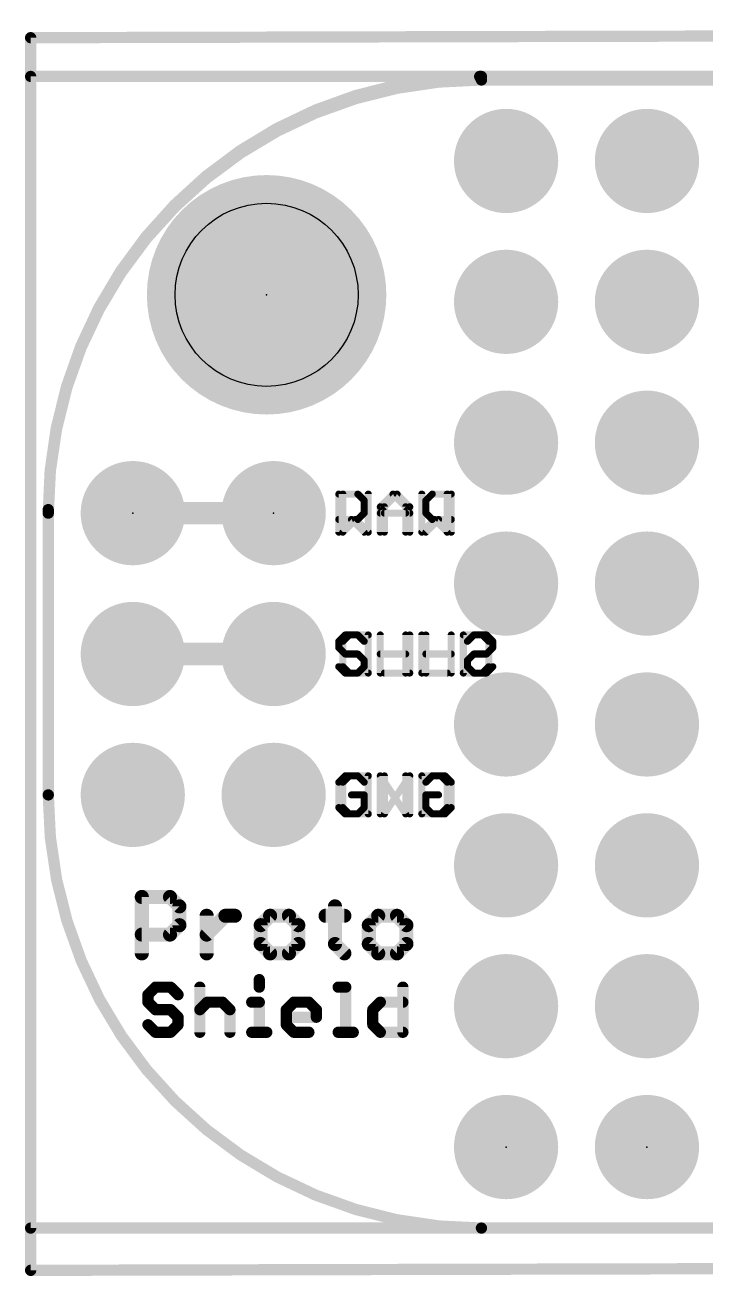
# Model space of a CAD drawing. Extents: x -53 to 60, y -23 to 11.
# Drawn here: x -26.45 to -14.18, y -11.21 to 11.34 of the extents above; entities that cross this region are included whole.
import ezdxf

# ---------------------------------------------------------------- set-up
doc = ezdxf.new("R2010")
doc.units = 0
for name, color, linetype in [('1', 12, 'CONTINUOUS'), ('16', 132, 'CONTINUOUS'), ('17', 110, 'CONTINUOUS'), ('18', 110, 'CONTINUOUS'), ('20', 53, 'CONTINUOUS'), ('21', 53, 'CONTINUOUS'), ('22', 53, 'CONTINUOUS'), ('23', 53, 'CONTINUOUS'), ('51', 253, 'CONTINUOUS')]:
    doc.layers.add(name, color=color, linetype=linetype)

# ---------------------------------------------------------------- blocks, each defined once
blk = doc.blocks.new('RECT')
blk.add_solid([(-0.5, -0.5), (0.5, -0.5), (-0.5, 0.5), (0.5, 0.5)])
blk = doc.blocks.new('ROUNDP')
at = {"const_width": 0.5}
blk.add_lwpolyline([(0, -0.25, 1), (0, 0.25, 1), (0, -0.25)], format="xyb", dxfattribs=at)
blk = doc.blocks.new('ROUNDV')
at = {"const_width": 0.5}
blk.add_lwpolyline([(0, -0.25, 1), (0, 0.25, 1), (0, -0.25)], format="xyb", dxfattribs=at)

msp = doc.modelspace()

# ---------------------------------------------------------------- linework, layer by layer
at = {"layer": '1'}
for points, const_width in [([(26.797, 11.2395), (-26.3525, 11.1125)], 0.2032), ([(-26.3525, 11.1125), (-26.3525, -11.1125)], 0.2032), ([(-24.511, 2.54), (-21.971, 2.54)], 0.4064), ([(-24.511, 0), (-21.971, 0)], 0.4064), ([(-26.3525, -11.1125), (26.797, -10.9855)], 0.2032)]:
    msp.add_lwpolyline(points, dxfattribs=dict(at, const_width=const_width))
for points, const_width in [([(-26.3526, 11.1633, 1), (-26.3524, 11.0617)], 0.1016), ([(-26.3017, 11.1125, 1), (-26.4033, 11.1125)], 0.1016), ([(-24.511, 2.6416, 1), (-24.511, 2.4384)], 0.2032), ([(-21.971, 2.4384, 1), (-21.971, 2.6416)], 0.2032), ([(-24.511, 0.1016, 1), (-24.511, -0.1016)], 0.2032), ([(-21.971, -0.1016, 1), (-21.971, 0.1016)], 0.2032), ([(-26.3526, -11.0617, 1), (-26.3524, -11.1633)], 0.1016), ([(-26.4033, -11.1125, 1), (-26.3017, -11.1125)], 0.1016)]:
    msp.add_lwpolyline(points, format="xyb", dxfattribs=dict(at, const_width=const_width))
at = {"layer": '16', "const_width": 0.2032}
for points in [[(26.797, 10.414), (-26.3525, 10.414)], [(-26.3525, 10.414), (-26.3525, -10.3505)], [(-26.3525, -10.3505), (26.797, -10.3505)]]:
    msp.add_lwpolyline(points, dxfattribs=at)
at = {"layer": '16', "const_width": 0.1016}
for points in [[(-26.3525, 10.4648, 1), (-26.3525, 10.3632)], [(-26.3017, 10.414, 1), (-26.4033, 10.414)], [(-26.3525, -10.2997, 1), (-26.3525, -10.4013)], [(-26.4033, -10.3505, 1), (-26.3017, -10.3505)]]:
    msp.add_lwpolyline(points, format="xyb", dxfattribs=at)
at = {"layer": '20'}
for points, const_width in [([(-18.2245, 10.414, 0.4142), (-26.035, 2.54)], 0.2032), ([(-18.2245, 10.3505, 0.4142), (-26.035, 2.54)], 0.2032), ([(-18.2563, 10.4648, 1), (-18.2563, 10.3632)], 0.1016), ([(-18.2108, 10.4367, 1), (-18.3017, 10.3913)], 0.1016), ([(-18.2245, 10.4648, 1), (-18.2245, 10.3632)], 0.1016), ([(-18.2245, 10.4013, 1), (-18.2245, 10.2997)], 0.1016), ([(-18.2699, 10.3278, 1), (-18.1791, 10.3732)], 0.1016), ([(-18.2243, 10.3632, 1), (-18.2247, 10.4648)], 0.1016), ([(-18.2245, 10.3632, 1), (-18.2245, 10.4648)], 0.1016), ([(-18.2245, 10.2997, 1), (-18.2245, 10.4013)], 0.1016), ([(-25.9842, 2.6035, 1), (-26.0858, 2.6035)], 0.1016), ([(-25.9842, 2.54, 1), (-26.0858, 2.54)], 0.1016), ([(-26.0858, 2.5398, 1), (-25.9842, 2.5402)], 0.1016), ([(-26.0858, 2.54, 1), (-25.9842, 2.54)], 0.1016), ([(-26.0858, 2.54, 1), (-25.9842, 2.54)], 0.1016), ([(-26.035, -2.54, 0.4142), (-18.2245, -10.3505)], 0.2032), ([(-25.9842, -2.54, 1), (-26.0858, -2.54)], 0.1016), ([(-26.035, -2.54, 0.4142), (-18.2245, -10.3505)], 0.2032), ([(-25.9842, -2.54, 1), (-26.0858, -2.54)], 0.1016), ([(-26.0858, -2.54, 1), (-25.9842, -2.54)], 0.1016), ([(-18.2245, -10.2997, 1), (-18.2245, -10.4013)], 0.1016), ([(-18.2245, -10.4013, 1), (-18.2245, -10.2997)], 0.1016), ([(-18.2245, -10.4013, 1), (-18.2245, -10.2997)], 0.1016)]:
    msp.add_lwpolyline(points, format="xyb", dxfattribs=dict(at, const_width=const_width))
at = {"layer": '20', "const_width": 0.2032}
for points in [[(-18.2245, 10.414), (-18.2563, 10.414)], [(-18.2245, 10.3505), (-18.2563, 10.414)], [(18.2245, 10.414), (-18.2245, 10.414)], [(-18.2245, 10.3505), (18.2245, 10.3505)], [(-26.035, 2.54), (-26.035, 2.6035)], [(-26.035, -2.54), (-26.035, 2.54)], [(-18.2245, -10.3505), (18.2245, -10.3505)]]:
    msp.add_lwpolyline(points, dxfattribs=at)
at = {"layer": '20'}
msp.add_circle((-22.098, 6.477), 1.651, dxfattribs=at)
at = {"layer": '21'}
for points, const_width in [([(-20.7963, 2.1971), (-20.7963, 2.8835)], 0.127), ([(-20.7963, 2.8835), (-20.4531, 2.8835)], 0.127), ([(-20.4531, 2.8835), (-20.3387, 2.7691)], 0.127), ([(-20.0478, 2.6547), (-19.819, 2.8835)], 0.127), ([(-19.819, 2.8835), (-19.5902, 2.6547)], 0.127), ([(-19.2994, 2.8835), (-19.2994, 2.1971)], 0.127), ([(-18.8418, 2.1971), (-18.8418, 2.8835)], 0.127), ([(-20.3387, 2.7691), (-20.3387, 2.5403)], 0.127), ([(-20.0478, 2.1971), (-20.0478, 2.6547)], 0.127), ([(-19.5902, 2.6547), (-19.5902, 2.1971)], 0.127), ([(-20.4531, 2.4259), (-20.7963, 2.4259)], 0.127), ([(-20.5675, 2.4259), (-20.3387, 2.1971)], 0.127), ([(-20.3387, 2.5403), (-20.4531, 2.4259)], 0.127), ([(-20.0478, 2.5403), (-19.5902, 2.5403)], 0.127), ([(-19.2994, 2.1971), (-19.0706, 2.4259)], 0.127), ([(-19.0706, 2.4259), (-18.8418, 2.1971)], 0.127), ([(-20.6819, 0.3435), (-20.7963, 0.2291)], 0.127), ([(-20.7963, 0.2291), (-20.7963, 0.1147)], 0.127), ([(-20.4531, 0.3435), (-20.6819, 0.3435)], 0.127), ([(-20.3387, 0.2291), (-20.4531, 0.3435)], 0.127), ([(-20.0478, -0.3429), (-20.0478, 0.3435)], 0.127), ([(-19.5902, 0.3435), (-19.5902, -0.3429)], 0.127), ([(-19.2994, 0.3435), (-19.2994, -0.3429)], 0.127), ([(-18.551, 0.3435), (-18.551, -0.3429)], 0.127), ([(-18.2078, 0.3435), (-18.551, 0.3435)], 0.127), ([(-18.0934, 0.2291), (-18.2078, 0.3435)], 0.127), ([(-18.0934, -0.2285), (-18.0934, 0.2291)], 0.127), ([(-20.7963, 0.1147), (-20.6819, 0.0003)], 0.127), ([(-20.6819, 0.0003), (-20.4531, 0.0003)], 0.127), ([(-20.4531, 0.0003), (-20.3387, -0.1141)], 0.127), ([(-20.0478, 0.0003), (-19.5902, 0.0003)], 0.127), ([(-20.6819, -0.3429), (-20.7963, -0.2285)], 0.127), ([(-20.3387, -0.2285), (-20.4531, -0.3429)], 0.127), ([(-20.3387, -0.1141), (-20.3387, -0.2285)], 0.127), ([(-18.2078, -0.3429), (-18.0934, -0.2285)], 0.127), ([(-20.4531, -0.3429), (-20.6819, -0.3429)], 0.127), ([(-19.2994, -0.3429), (-18.8418, -0.3429)], 0.127), ([(-18.551, -0.3429), (-18.2078, -0.3429)], 0.127), ([(-20.6819, -2.1965), (-20.7963, -2.3109)], 0.127), ([(-20.7963, -2.3109), (-20.7963, -2.7685)], 0.127), ([(-20.4531, -2.1965), (-20.6819, -2.1965)], 0.127), ([(-20.3387, -2.3109), (-20.4531, -2.1965)], 0.127), ([(-20.0478, -2.8829), (-20.0478, -2.1965)], 0.127), ([(-20.0478, -2.1965), (-19.5902, -2.8829)], 0.127), ([(-19.5902, -2.8829), (-19.5902, -2.1965)], 0.127), ([(-19.2994, -2.1965), (-19.2994, -2.8829)], 0.127), ([(-18.9562, -2.1965), (-19.2994, -2.1965)], 0.127), ([(-18.8418, -2.3109), (-18.9562, -2.1965)], 0.127), ([(-18.8418, -2.7685), (-18.8418, -2.3109)], 0.127), ([(-20.3387, -2.5397), (-20.5675, -2.5397)], 0.127), ([(-20.3387, -2.7685), (-20.3387, -2.5397)], 0.127), ([(-20.7963, -2.7685), (-20.6819, -2.8829)], 0.127), ([(-20.4531, -2.8829), (-20.3387, -2.7685)], 0.127), ([(-18.9562, -2.8829), (-18.8418, -2.7685)], 0.127), ([(-20.6819, -2.8829), (-20.4531, -2.8829)], 0.127), ([(-19.2994, -2.8829), (-18.9562, -2.8829)], 0.127), ([(-24.3481, -5.3975), (-24.3481, -4.3806)], 0.254), ([(-24.3481, -4.3806), (-23.8397, -4.3806)], 0.254), ([(-23.8397, -4.3806), (-23.6702, -4.5501)], 0.254), ([(-23.6702, -4.5501), (-23.6702, -4.8891)], 0.254), ([(-20.8654, -4.5501), (-20.8654, -5.228)], 0.254), ([(-23.1788, -5.3975), (-23.1788, -4.7196)], 0.254), ([(-23.1788, -5.0585), (-22.8398, -4.7196)], 0.254), ([(-22.8398, -4.7196), (-22.6703, -4.7196)], 0.254), ([(-22.0348, -4.7196), (-22.2043, -4.8891)], 0.254), ([(-21.6958, -4.7196), (-22.0348, -4.7196)], 0.254), ([(-21.5263, -4.8891), (-21.6958, -4.7196)], 0.254), ([(-21.0349, -4.7196), (-20.6959, -4.7196)], 0.254), ([(-20.0858, -4.7196), (-20.2553, -4.8891)], 0.254), ([(-19.7468, -4.7196), (-20.0858, -4.7196)], 0.254), ([(-19.5773, -4.8891), (-19.7468, -4.7196)], 0.254), ([(-23.8397, -5.0585), (-24.3481, -5.0585)], 0.254), ([(-23.6702, -4.8891), (-23.8397, -5.0585)], 0.254), ([(-22.2043, -4.8891), (-22.2043, -5.228)], 0.254), ([(-21.5263, -5.228), (-21.5263, -4.8891)], 0.254), ([(-20.2553, -4.8891), (-20.2553, -5.228)], 0.254), ([(-19.5773, -5.228), (-19.5773, -4.8891)], 0.254), ([(-22.2043, -5.228), (-22.0348, -5.3975)], 0.254), ([(-21.6958, -5.3975), (-21.5263, -5.228)], 0.254), ([(-20.8654, -5.228), (-20.6959, -5.3975)], 0.254), ([(-20.2553, -5.228), (-20.0858, -5.3975)], 0.254), ([(-19.7468, -5.3975), (-19.5773, -5.228)], 0.254), ([(-22.0348, -5.3975), (-21.6958, -5.3975)], 0.254), ([(-20.0858, -5.3975), (-19.7468, -5.3975)], 0.254), ([(-22.2305, -5.8708), (-22.2305, -6.0064)], 0.2032), ([(-24.1015, -6.0064), (-24.2371, -6.142)], 0.2032), ([(-24.2371, -6.142), (-24.2371, -6.2776)], 0.2032), ([(-23.8304, -6.0064), (-24.1015, -6.0064)], 0.2032), ([(-23.6948, -6.142), (-23.8304, -6.0064)], 0.2032), ([(-23.3016, -6.0064), (-23.3016, -6.8199)], 0.2032), ([(-20.8069, -6.0064), (-20.6713, -6.0064)], 0.2032), ([(-20.6713, -6.0064), (-20.6713, -6.8199)], 0.2032), ([(-19.6409, -6.0064), (-19.6409, -6.8199)], 0.2032), ([(-24.2371, -6.2776), (-24.1015, -6.4132)], 0.2032), ([(-24.1015, -6.4132), (-23.8304, -6.4132)], 0.2032), ([(-23.8304, -6.4132), (-23.6948, -6.5487)], 0.2032), ([(-23.3016, -6.4132), (-23.166, -6.2776)], 0.2032), ([(-23.166, -6.2776), (-22.8949, -6.2776)], 0.2032), ([(-22.8949, -6.2776), (-22.7593, -6.4132)], 0.2032), ([(-22.7593, -6.4132), (-22.7593, -6.8199)], 0.2032), ([(-22.3661, -6.2776), (-22.2305, -6.2776)], 0.2032), ([(-22.2305, -6.2776), (-22.2305, -6.8199)], 0.2032), ([(-21.7424, -6.4132), (-21.6068, -6.2776)], 0.2032), ([(-21.7424, -6.6843), (-21.7424, -6.4132)], 0.2032), ([(-21.6068, -6.2776), (-21.3357, -6.2776)], 0.2032), ([(-21.3357, -6.2776), (-21.2001, -6.4132)], 0.2032), ([(-21.2001, -6.4132), (-21.2001, -6.5487)], 0.2032), ([(-20.1832, -6.4132), (-20.0476, -6.2776)], 0.2032), ([(-20.1832, -6.6843), (-20.1832, -6.4132)], 0.2032), ([(-20.0476, -6.2776), (-19.6409, -6.2776)], 0.2032), ([(-23.6948, -6.5487), (-23.6948, -6.6843)], 0.2032), ([(-21.2001, -6.5487), (-21.7424, -6.5487)], 0.2032), ([(-24.1015, -6.8199), (-24.2371, -6.6843)], 0.2032), ([(-23.8304, -6.8199), (-24.1015, -6.8199)], 0.2032), ([(-23.6948, -6.6843), (-23.8304, -6.8199)], 0.2032), ([(-22.3661, -6.8199), (-22.0949, -6.8199)], 0.2032), ([(-21.6068, -6.8199), (-21.7424, -6.6843)], 0.2032), ([(-21.3357, -6.8199), (-21.6068, -6.8199)], 0.2032), ([(-20.8069, -6.8199), (-20.5357, -6.8199)], 0.2032), ([(-20.0476, -6.8199), (-20.1832, -6.6843)], 0.2032), ([(-19.6409, -6.8199), (-20.0476, -6.8199)], 0.2032)]:
    msp.add_lwpolyline(points, dxfattribs=dict(at, const_width=const_width))
for points, const_width in [([(-20.7963, 2.9152, 1), (-20.7963, 2.8517)], 0.0635), ([(-20.7645, 2.8835, 1), (-20.828, 2.8835)], 0.0635), ([(-20.4306, 2.9059, 1), (-20.4755, 2.861)], 0.0635), ([(-20.4531, 2.8517, 1), (-20.4531, 2.9152)], 0.0635), ([(-19.7966, 2.9059, 1), (-19.8415, 2.861)], 0.0635), ([(-19.7966, 2.861, 1), (-19.8415, 2.9059)], 0.0635), ([(-19.2677, 2.8835, 1), (-19.3312, 2.8835)], 0.0635), ([(-18.8101, 2.8835, 1), (-18.8736, 2.8835)], 0.0635), ([(-20.3069, 2.7691, 1), (-20.3704, 2.7691)], 0.0635), ([(-20.3611, 2.7466, 1), (-20.3162, 2.7915)], 0.0635), ([(-20.0161, 2.6547, 1), (-20.0796, 2.6547)], 0.0635), ([(-20.0703, 2.6771, 1), (-20.0254, 2.6322)], 0.0635), ([(-19.5585, 2.6547, 1), (-19.622, 2.6547)], 0.0635), ([(-19.6127, 2.6322, 1), (-19.5678, 2.6771)], 0.0635), ([(-20.7963, 2.4576, 1), (-20.7963, 2.3941)], 0.0635), ([(-20.545, 2.4483, 1), (-20.5899, 2.4034)], 0.0635), ([(-20.4531, 2.3941, 1), (-20.4531, 2.4576)], 0.0635), ([(-20.3704, 2.5403, 1), (-20.3069, 2.5403)], 0.0635), ([(-20.3162, 2.5178, 1), (-20.3611, 2.5627)], 0.0635), ([(-20.0478, 2.572, 1), (-20.0478, 2.5085)], 0.0635), ([(-19.5902, 2.5085, 1), (-19.5902, 2.572)], 0.0635), ([(-19.0482, 2.4483, 1), (-19.0931, 2.4034)], 0.0635), ([(-19.0482, 2.4034, 1), (-19.0931, 2.4483)], 0.0635), ([(-20.4755, 2.4483, 1), (-20.4306, 2.4034)], 0.0635), ([(-20.828, 2.1971, 1), (-20.7645, 2.1971)], 0.0635), ([(-20.3611, 2.1746, 1), (-20.3162, 2.2196)], 0.0635), ([(-20.0796, 2.1971, 1), (-20.0161, 2.1971)], 0.0635), ([(-19.622, 2.1971, 1), (-19.5585, 2.1971)], 0.0635), ([(-19.3219, 2.2196, 1), (-19.277, 2.1746)], 0.0635), ([(-19.3312, 2.1971, 1), (-19.2677, 2.1971)], 0.0635), ([(-18.8736, 2.1971, 1), (-18.8101, 2.1971)], 0.0635), ([(-18.8643, 2.1746, 1), (-18.8194, 2.2196)], 0.0635), ([(-20.7645, 0.2291, 1), (-20.828, 0.2291)], 0.0635), ([(-20.8187, 0.2515, 1), (-20.7738, 0.2066)], 0.0635), ([(-20.6819, 0.3752, 1), (-20.6819, 0.3117)], 0.0635), ([(-20.6594, 0.321, 1), (-20.7043, 0.3659)], 0.0635), ([(-20.4306, 0.3659, 1), (-20.4755, 0.321)], 0.0635), ([(-20.4531, 0.3117, 1), (-20.4531, 0.3752)], 0.0635), ([(-20.3611, 0.2066, 1), (-20.3162, 0.2515)], 0.0635), ([(-20.0161, 0.3435, 1), (-20.0796, 0.3435)], 0.0635), ([(-19.5585, 0.3435, 1), (-19.622, 0.3435)], 0.0635), ([(-19.2677, 0.3435, 1), (-19.3312, 0.3435)], 0.0635), ([(-18.5193, 0.3435, 1), (-18.5828, 0.3435)], 0.0635), ([(-18.551, 0.3752, 1), (-18.551, 0.3117)], 0.0635), ([(-18.1854, 0.3659, 1), (-18.2303, 0.321)], 0.0635), ([(-18.2078, 0.3117, 1), (-18.2078, 0.3752)], 0.0635), ([(-18.0617, 0.2291, 1), (-18.1252, 0.2291)], 0.0635), ([(-18.1159, 0.2066, 1), (-18.071, 0.2515)], 0.0635), ([(-20.7738, 0.1371, 1), (-20.8187, 0.0922)], 0.0635), ([(-20.828, 0.1147, 1), (-20.7645, 0.1147)], 0.0635), ([(-20.6819, 0.032, 1), (-20.6819, -0.0315)], 0.0635), ([(-20.7043, -0.0222, 1), (-20.6594, 0.0227)], 0.0635), ([(-20.4306, 0.0227, 1), (-20.4755, -0.0222)], 0.0635), ([(-20.4531, -0.0315, 1), (-20.4531, 0.032)], 0.0635), ([(-20.0478, 0.032, 1), (-20.0478, -0.0315)], 0.0635), ([(-19.5902, -0.0315, 1), (-19.5902, 0.032)], 0.0635), ([(-20.7738, -0.2061, 1), (-20.8187, -0.251)], 0.0635), ([(-20.3069, -0.1141, 1), (-20.3704, -0.1141)], 0.0635), ([(-20.3704, -0.2285, 1), (-20.3069, -0.2285)], 0.0635), ([(-20.3611, -0.1366, 1), (-20.3162, -0.0917)], 0.0635), ([(-20.3162, -0.251, 1), (-20.3611, -0.2061)], 0.0635), ([(-18.1252, -0.2285, 1), (-18.0617, -0.2285)], 0.0635), ([(-18.071, -0.251, 1), (-18.1159, -0.2061)], 0.0635), ([(-20.6819, -0.3112, 1), (-20.6819, -0.3747)], 0.0635), ([(-20.7043, -0.3654, 1), (-20.6594, -0.3204)], 0.0635), ([(-20.4755, -0.3204, 1), (-20.4306, -0.3654)], 0.0635), ([(-20.4531, -0.3747, 1), (-20.4531, -0.3112)], 0.0635), ([(-20.0796, -0.3429, 1), (-20.0161, -0.3429)], 0.0635), ([(-19.622, -0.3429, 1), (-19.5585, -0.3429)], 0.0635), ([(-19.2994, -0.3112, 1), (-19.2994, -0.3747)], 0.0635), ([(-19.3312, -0.3429, 1), (-19.2677, -0.3429)], 0.0635), ([(-18.8418, -0.3747, 1), (-18.8418, -0.3112)], 0.0635), ([(-18.551, -0.3112, 1), (-18.551, -0.3747)], 0.0635), ([(-18.5828, -0.3429, 1), (-18.5193, -0.3429)], 0.0635), ([(-18.2303, -0.3204, 1), (-18.1854, -0.3654)], 0.0635), ([(-18.2078, -0.3747, 1), (-18.2078, -0.3112)], 0.0635), ([(-20.7645, -2.3109, 1), (-20.828, -2.3109)], 0.0635), ([(-20.6819, -2.1648, 1), (-20.6819, -2.2283)], 0.0635), ([(-20.6594, -2.219, 1), (-20.7043, -2.1741)], 0.0635), ([(-20.4306, -2.1741, 1), (-20.4755, -2.219)], 0.0635), ([(-20.4531, -2.2283, 1), (-20.4531, -2.1648)], 0.0635), ([(-20.0214, -2.1789, 1), (-20.0743, -2.2141)], 0.0635), ([(-20.0161, -2.1965, 1), (-20.0796, -2.1965)], 0.0635), ([(-19.5585, -2.1965, 1), (-19.622, -2.1965)], 0.0635), ([(-19.2677, -2.1965, 1), (-19.3312, -2.1965)], 0.0635), ([(-19.2994, -2.1648, 1), (-19.2994, -2.2283)], 0.0635), ([(-18.9338, -2.1741, 1), (-18.9787, -2.219)], 0.0635), ([(-18.9562, -2.2283, 1), (-18.9562, -2.1648)], 0.0635), ([(-18.8101, -2.3109, 1), (-18.8736, -2.3109)], 0.0635), ([(-20.8187, -2.2885, 1), (-20.7738, -2.3334)], 0.0635), ([(-20.5675, -2.508, 1), (-20.5675, -2.5715)], 0.0635), ([(-20.3069, -2.5397, 1), (-20.3704, -2.5397)], 0.0635), ([(-20.3611, -2.3334, 1), (-20.3162, -2.2885)], 0.0635), ([(-20.3387, -2.5715, 1), (-20.3387, -2.508)], 0.0635), ([(-18.8643, -2.3334, 1), (-18.8194, -2.2885)], 0.0635), ([(-20.7738, -2.7461, 1), (-20.8187, -2.791)], 0.0635), ([(-20.3162, -2.791, 1), (-20.3611, -2.7461)], 0.0635), ([(-18.8194, -2.791, 1), (-18.8643, -2.7461)], 0.0635), ([(-20.828, -2.7685, 1), (-20.7645, -2.7685)], 0.0635), ([(-20.6819, -2.8512, 1), (-20.6819, -2.9147)], 0.0635), ([(-20.7043, -2.9054, 1), (-20.6594, -2.8604)], 0.0635), ([(-20.4755, -2.8604, 1), (-20.4306, -2.9054)], 0.0635), ([(-20.4531, -2.9147, 1), (-20.4531, -2.8512)], 0.0635), ([(-20.3704, -2.7685, 1), (-20.3069, -2.7685)], 0.0635), ([(-20.0796, -2.8829, 1), (-20.0161, -2.8829)], 0.0635), ([(-19.622, -2.8829, 1), (-19.5585, -2.8829)], 0.0635), ([(-19.6167, -2.9005, 1), (-19.5638, -2.8653)], 0.0635), ([(-19.2994, -2.8512, 1), (-19.2994, -2.9147)], 0.0635), ([(-19.3312, -2.8829, 1), (-19.2677, -2.8829)], 0.0635), ([(-18.9787, -2.8604, 1), (-18.9338, -2.9054)], 0.0635), ([(-18.9562, -2.9147, 1), (-18.9562, -2.8512)], 0.0635), ([(-18.8736, -2.7685, 1), (-18.8101, -2.7685)], 0.0635), ([(-24.2846, -4.3806, 1), (-24.4116, -4.3806)], 0.127), ([(-24.3481, -4.3171, 1), (-24.3481, -4.4441)], 0.127), ([(-23.7948, -4.3357, 1), (-23.8846, -4.4255)], 0.127), ([(-23.8397, -4.4441, 1), (-23.8397, -4.3171)], 0.127), ([(-23.6067, -4.5501, 1), (-23.7337, -4.5501)], 0.127), ([(-23.7151, -4.595, 1), (-23.6253, -4.5052)], 0.127), ([(-20.8019, -4.5501, 1), (-20.9289, -4.5501)], 0.127), ([(-23.1152, -4.7196, 1), (-23.2423, -4.7196)], 0.127), ([(-22.8398, -4.6561, 1), (-22.8398, -4.7831)], 0.127), ([(-22.7949, -4.7645, 1), (-22.8847, -4.6747)], 0.127), ([(-22.6703, -4.7831, 1), (-22.6703, -4.6561)], 0.127), ([(-22.0348, -4.6561, 1), (-22.0348, -4.7831)], 0.127), ([(-21.9899, -4.7645, 1), (-22.0797, -4.6747)], 0.127), ([(-21.6509, -4.6747, 1), (-21.7407, -4.7645)], 0.127), ([(-21.6958, -4.7831, 1), (-21.6958, -4.6561)], 0.127), ([(-21.0349, -4.6561, 1), (-21.0349, -4.7831)], 0.127), ([(-20.6959, -4.7831, 1), (-20.6959, -4.6561)], 0.127), ([(-20.0858, -4.6561, 1), (-20.0858, -4.7831)], 0.127), ([(-20.0409, -4.7645, 1), (-20.1307, -4.6747)], 0.127), ([(-19.7019, -4.6747, 1), (-19.7917, -4.7645)], 0.127), ([(-19.7468, -4.7831, 1), (-19.7468, -4.6561)], 0.127), ([(-24.3481, -4.995, 1), (-24.3481, -5.122)], 0.127), ([(-23.8846, -5.0136, 1), (-23.7948, -5.1034)], 0.127), ([(-23.8397, -5.122, 1), (-23.8397, -4.995)], 0.127), ([(-23.7337, -4.8891, 1), (-23.6067, -4.8891)], 0.127), ([(-23.6253, -4.934, 1), (-23.7151, -4.8442)], 0.127), ([(-23.2237, -5.0136, 1), (-23.1338, -5.1034)], 0.127), ([(-22.1408, -4.8891, 1), (-22.2678, -4.8891)], 0.127), ([(-22.2492, -4.8442, 1), (-22.1594, -4.934)], 0.127), ([(-21.4628, -4.8891, 1), (-21.5898, -4.8891)], 0.127), ([(-21.5712, -4.934, 1), (-21.4814, -4.8442)], 0.127), ([(-20.1918, -4.8891, 1), (-20.3188, -4.8891)], 0.127), ([(-20.3002, -4.8442, 1), (-20.2104, -4.934)], 0.127), ([(-19.5138, -4.8891, 1), (-19.6408, -4.8891)], 0.127), ([(-19.6222, -4.934, 1), (-19.5324, -4.8442)], 0.127), ([(-22.1594, -5.1831, 1), (-22.2492, -5.2729)], 0.127), ([(-22.2678, -5.228, 1), (-22.1408, -5.228)], 0.127), ([(-21.5898, -5.228, 1), (-21.4628, -5.228)], 0.127), ([(-21.4814, -5.2729, 1), (-21.5712, -5.1831)], 0.127), ([(-20.8205, -5.1831, 1), (-20.9103, -5.2729)], 0.127), ([(-20.9289, -5.228, 1), (-20.8019, -5.228)], 0.127), ([(-20.2104, -5.1831, 1), (-20.3002, -5.2729)], 0.127), ([(-20.3188, -5.228, 1), (-20.1918, -5.228)], 0.127), ([(-19.6408, -5.228, 1), (-19.5138, -5.228)], 0.127), ([(-19.5324, -5.2729, 1), (-19.6222, -5.1831)], 0.127), ([(-24.4116, -5.3975, 1), (-24.2846, -5.3975)], 0.127), ([(-23.2423, -5.3975, 1), (-23.1152, -5.3975)], 0.127), ([(-22.0348, -5.334, 1), (-22.0348, -5.461)], 0.127), ([(-22.0797, -5.4424, 1), (-21.9899, -5.3526)], 0.127), ([(-21.7407, -5.3526, 1), (-21.6509, -5.4424)], 0.127), ([(-21.6958, -5.461, 1), (-21.6958, -5.334)], 0.127), ([(-20.7408, -5.4424, 1), (-20.651, -5.3526)], 0.127), ([(-20.0858, -5.334, 1), (-20.0858, -5.461)], 0.127), ([(-20.1307, -5.4424, 1), (-20.0409, -5.3526)], 0.127), ([(-19.7917, -5.3526, 1), (-19.7019, -5.4424)], 0.127), ([(-19.7468, -5.461, 1), (-19.7468, -5.334)], 0.127), ([(-22.1797, -5.8708, 1), (-22.2813, -5.8708)], 0.1016), ([(-24.1863, -6.142, 1), (-24.2879, -6.142)], 0.1016), ([(-24.273, -6.1061, 1), (-24.2012, -6.1779)], 0.1016), ([(-24.1015, -5.9556, 1), (-24.1015, -6.0572)], 0.1016), ([(-24.0656, -6.0423, 1), (-24.1375, -5.9705)], 0.1016), ([(-23.7945, -5.9705, 1), (-23.8663, -6.0423)], 0.1016), ([(-23.8304, -6.0572, 1), (-23.8304, -5.9556)], 0.1016), ([(-23.7307, -6.1779, 1), (-23.6589, -6.1061)], 0.1016), ([(-23.2508, -6.0064, 1), (-23.3524, -6.0064)], 0.1016), ([(-22.2813, -6.0064, 1), (-22.1797, -6.0064)], 0.1016), ([(-20.8069, -5.9556, 1), (-20.8069, -6.0572)], 0.1016), ([(-20.6205, -6.0064, 1), (-20.7221, -6.0064)], 0.1016), ([(-20.6713, -6.0572, 1), (-20.6713, -5.9556)], 0.1016), ([(-19.5901, -6.0064, 1), (-19.6917, -6.0064)], 0.1016), ([(-24.2012, -6.2417, 1), (-24.273, -6.3135)], 0.1016), ([(-24.2879, -6.2776, 1), (-24.1863, -6.2776)], 0.1016), ([(-24.1015, -6.3624, 1), (-24.1015, -6.464)], 0.1016), ([(-23.7945, -6.3772, 1), (-23.8663, -6.4491)], 0.1016), ([(-23.8304, -6.464, 1), (-23.8304, -6.3624)], 0.1016), ([(-23.166, -6.2268, 1), (-23.166, -6.3284)], 0.1016), ([(-23.1301, -6.3135, 1), (-23.2019, -6.2417)], 0.1016), ([(-22.8589, -6.2417, 1), (-22.9308, -6.3135)], 0.1016), ([(-22.8949, -6.3284, 1), (-22.8949, -6.2268)], 0.1016), ([(-22.7085, -6.4132, 1), (-22.8101, -6.4132)], 0.1016), ([(-22.3661, -6.2268, 1), (-22.3661, -6.3284)], 0.1016), ([(-22.1797, -6.2776, 1), (-22.2813, -6.2776)], 0.1016), ([(-22.2305, -6.3284, 1), (-22.2305, -6.2268)], 0.1016), ([(-21.6916, -6.4132, 1), (-21.7932, -6.4132)], 0.1016), ([(-21.6068, -6.2268, 1), (-21.6068, -6.3284)], 0.1016), ([(-21.5709, -6.3135, 1), (-21.6427, -6.2417)], 0.1016), ([(-21.2997, -6.2417, 1), (-21.3716, -6.3135)], 0.1016), ([(-21.3357, -6.3284, 1), (-21.3357, -6.2268)], 0.1016), ([(-21.1493, -6.4132, 1), (-21.2509, -6.4132)], 0.1016), ([(-20.1324, -6.4132, 1), (-20.234, -6.4132)], 0.1016), ([(-20.0476, -6.2268, 1), (-20.0476, -6.3284)], 0.1016), ([(-20.0117, -6.3135, 1), (-20.0835, -6.2417)], 0.1016), ([(-19.6409, -6.3284, 1), (-19.6409, -6.2268)], 0.1016), ([(-24.1375, -6.4491, 1), (-24.0656, -6.3772)], 0.1016), ([(-23.644, -6.5487, 1), (-23.7456, -6.5487)], 0.1016), ([(-23.7307, -6.5847, 1), (-23.6589, -6.5128)], 0.1016), ([(-23.3375, -6.3772, 1), (-23.2657, -6.4491)], 0.1016), ([(-22.7952, -6.4491, 1), (-22.7234, -6.3772)], 0.1016), ([(-21.7783, -6.3772, 1), (-21.7065, -6.4491)], 0.1016), ([(-21.7424, -6.4979, 1), (-21.7424, -6.5995)], 0.1016), ([(-21.2509, -6.5487, 1), (-21.1493, -6.5487)], 0.1016), ([(-21.236, -6.4491, 1), (-21.1642, -6.3772)], 0.1016), ([(-21.2001, -6.5995, 1), (-21.2001, -6.4979)], 0.1016), ([(-20.2191, -6.3772, 1), (-20.1473, -6.4491)], 0.1016), ([(-24.2012, -6.6484, 1), (-24.273, -6.7202)], 0.1016), ([(-24.1015, -6.7691, 1), (-24.1015, -6.8707)], 0.1016), ([(-24.1375, -6.8558, 1), (-24.0656, -6.784)], 0.1016), ([(-23.8663, -6.784, 1), (-23.7945, -6.8558)], 0.1016), ([(-23.8304, -6.8707, 1), (-23.8304, -6.7691)], 0.1016), ([(-23.7456, -6.6843, 1), (-23.644, -6.6843)], 0.1016), ([(-23.6589, -6.7202, 1), (-23.7307, -6.6484)], 0.1016), ([(-22.3661, -6.7691, 1), (-22.3661, -6.8707)], 0.1016), ([(-22.0949, -6.8707, 1), (-22.0949, -6.7691)], 0.1016), ([(-21.7065, -6.6484, 1), (-21.7783, -6.7202)], 0.1016), ([(-21.7932, -6.6843, 1), (-21.6916, -6.6843)], 0.1016), ([(-21.6068, -6.7691, 1), (-21.6068, -6.8707)], 0.1016), ([(-21.6427, -6.8558, 1), (-21.5709, -6.784)], 0.1016), ([(-21.3357, -6.8707, 1), (-21.3357, -6.7691)], 0.1016), ([(-20.8069, -6.7691, 1), (-20.8069, -6.8707)], 0.1016), ([(-20.5357, -6.8707, 1), (-20.5357, -6.7691)], 0.1016), ([(-20.1473, -6.6484, 1), (-20.2191, -6.7202)], 0.1016), ([(-20.234, -6.6843, 1), (-20.1324, -6.6843)], 0.1016), ([(-20.0476, -6.7691, 1), (-20.0476, -6.8707)], 0.1016), ([(-20.0835, -6.8558, 1), (-20.0117, -6.784)], 0.1016), ([(-19.6409, -6.8707, 1), (-19.6409, -6.7691)], 0.1016), ([(-23.3524, -6.8199, 1), (-23.2508, -6.8199)], 0.1016), ([(-22.8101, -6.8199, 1), (-22.7085, -6.8199)], 0.1016), ([(-22.2813, -6.8199, 1), (-22.1797, -6.8199)], 0.1016), ([(-20.7221, -6.8199, 1), (-20.6205, -6.8199)], 0.1016), ([(-19.6917, -6.8199, 1), (-19.5901, -6.8199)], 0.1016)]:
    msp.add_lwpolyline(points, format="xyb", dxfattribs=dict(at, const_width=const_width))
at = {"layer": '22', "const_width": 0.127}
for points in [[(-20.7229, 2.1971), (-20.7229, 2.8835)], [(-20.2653, 2.8835), (-20.2653, 2.1971)], [(-19.7457, 2.8835), (-19.9745, 2.6547)], [(-19.5169, 2.6547), (-19.7457, 2.8835)], [(-19.1117, 2.8835), (-19.2261, 2.7691)], [(-18.7685, 2.8835), (-19.1117, 2.8835)], [(-18.7685, 2.1971), (-18.7685, 2.8835)], [(-19.9745, 2.6547), (-19.9745, 2.1971)], [(-19.5169, 2.1971), (-19.5169, 2.6547)], [(-19.2261, 2.7691), (-19.2261, 2.5403)], [(-20.4941, 2.4259), (-20.7229, 2.1971)], [(-20.2653, 2.1971), (-20.4941, 2.4259)], [(-19.5169, 2.5403), (-19.9745, 2.5403)], [(-19.2261, 2.5403), (-19.1117, 2.4259)], [(-18.9973, 2.4259), (-19.2261, 2.1971)], [(-19.1117, 2.4259), (-18.7685, 2.4259)], [(-20.7229, 0.2291), (-20.6085, 0.3435)], [(-20.7229, -0.2285), (-20.7229, 0.2291)], [(-20.6085, 0.3435), (-20.2653, 0.3435)], [(-20.2653, 0.3435), (-20.2653, -0.3429)], [(-19.5169, 0.3435), (-19.5169, -0.3429)], [(-19.2261, 0.3435), (-19.2261, -0.3429)], [(-18.7685, -0.3429), (-18.7685, 0.3435)], [(-18.4777, 0.2291), (-18.3633, 0.3435)], [(-18.3633, 0.3435), (-18.1345, 0.3435)], [(-18.1345, 0.3435), (-18.0201, 0.2291)], [(-18.0201, 0.2291), (-18.0201, 0.1147)], [(-18.7685, 0.0003), (-19.2261, 0.0003)], [(-18.3633, 0.0003), (-18.4777, -0.1141)], [(-18.1345, 0.0003), (-18.3633, 0.0003)], [(-18.0201, 0.1147), (-18.1345, 0.0003)], [(-20.6085, -0.3429), (-20.7229, -0.2285)], [(-18.4777, -0.1141), (-18.4777, -0.2285)], [(-18.4777, -0.2285), (-18.3633, -0.3429)], [(-18.1345, -0.3429), (-18.0201, -0.2285)], [(-20.2653, -0.3429), (-20.6085, -0.3429)], [(-19.5169, -0.3429), (-19.9745, -0.3429)], [(-18.3633, -0.3429), (-18.1345, -0.3429)], [(-20.7229, -2.3109), (-20.6085, -2.1965)], [(-20.7229, -2.7685), (-20.7229, -2.3109)], [(-20.6085, -2.1965), (-20.2653, -2.1965)], [(-20.2653, -2.1965), (-20.2653, -2.8829)], [(-19.5169, -2.1965), (-19.9745, -2.8829)], [(-19.9745, -2.8829), (-19.9745, -2.1965)], [(-19.5169, -2.8829), (-19.5169, -2.1965)], [(-19.2261, -2.3109), (-19.1117, -2.1965)], [(-19.1117, -2.1965), (-18.8829, -2.1965)], [(-18.8829, -2.1965), (-18.7685, -2.3109)], [(-18.7685, -2.3109), (-18.7685, -2.7685)], [(-19.2261, -2.7685), (-19.2261, -2.5397)], [(-19.2261, -2.5397), (-18.9973, -2.5397)], [(-20.6085, -2.8829), (-20.7229, -2.7685)], [(-19.1117, -2.8829), (-19.2261, -2.7685)], [(-18.7685, -2.7685), (-18.8829, -2.8829)], [(-20.2653, -2.8829), (-20.6085, -2.8829)], [(-18.8829, -2.8829), (-19.1117, -2.8829)]]:
    msp.add_lwpolyline(points, dxfattribs=at)
at = {"layer": '22', "const_width": 0.0635}
for points in [[(-20.6912, 2.8835, 1), (-20.7547, 2.8835)], [(-20.2336, 2.8835, 1), (-20.2971, 2.8835)], [(-19.7233, 2.9059, 1), (-19.7682, 2.861)], [(-19.7233, 2.861, 1), (-19.7682, 2.9059)], [(-19.1117, 2.9152, 1), (-19.1117, 2.8517)], [(-19.0892, 2.861, 1), (-19.1341, 2.9059)], [(-18.7368, 2.8835, 1), (-18.8003, 2.8835)], [(-18.7685, 2.8517, 1), (-18.7685, 2.9152)], [(-19.9428, 2.6547, 1), (-20.0063, 2.6547)], [(-19.997, 2.6771, 1), (-19.9521, 2.6322)], [(-19.4852, 2.6547, 1), (-19.5487, 2.6547)], [(-19.5394, 2.6322, 1), (-19.4945, 2.6771)], [(-19.1943, 2.7691, 1), (-19.2578, 2.7691)], [(-19.2485, 2.7915, 1), (-19.2036, 2.7466)], [(-20.4717, 2.4483, 1), (-20.5166, 2.4034)], [(-20.4717, 2.4034, 1), (-20.5166, 2.4483)], [(-19.9745, 2.572, 1), (-19.9745, 2.5085)], [(-19.5169, 2.5085, 1), (-19.5169, 2.572)], [(-19.2578, 2.5403, 1), (-19.1943, 2.5403)], [(-19.2036, 2.5627, 1), (-19.2485, 2.5178)], [(-19.1117, 2.4576, 1), (-19.1117, 2.3941)], [(-18.9748, 2.4034, 1), (-19.0197, 2.4483)], [(-18.7685, 2.3941, 1), (-18.7685, 2.4576)], [(-19.1341, 2.4034, 1), (-19.0892, 2.4483)], [(-20.7454, 2.2196, 1), (-20.7005, 2.1746)], [(-20.7547, 2.1971, 1), (-20.6912, 2.1971)], [(-20.2971, 2.1971, 1), (-20.2336, 2.1971)], [(-20.2878, 2.1746, 1), (-20.2429, 2.2196)], [(-20.0063, 2.1971, 1), (-19.9428, 2.1971)], [(-19.5487, 2.1971, 1), (-19.4852, 2.1971)], [(-19.2485, 2.2196, 1), (-19.2036, 2.1746)], [(-18.8003, 2.1971, 1), (-18.7368, 2.1971)], [(-20.6912, 0.2291, 1), (-20.7547, 0.2291)], [(-20.7454, 0.2515, 1), (-20.7005, 0.2066)], [(-20.6085, 0.3752, 1), (-20.6085, 0.3117)], [(-20.5861, 0.321, 1), (-20.631, 0.3659)], [(-20.2336, 0.3435, 1), (-20.2971, 0.3435)], [(-20.2653, 0.3117, 1), (-20.2653, 0.3752)], [(-19.4852, 0.3435, 1), (-19.5487, 0.3435)], [(-19.1943, 0.3435, 1), (-19.2578, 0.3435)], [(-18.7368, 0.3435, 1), (-18.8003, 0.3435)], [(-18.5001, 0.2515, 1), (-18.4552, 0.2066)], [(-18.3633, 0.3752, 1), (-18.3633, 0.3117)], [(-18.3408, 0.321, 1), (-18.3857, 0.3659)], [(-18.112, 0.3659, 1), (-18.1569, 0.321)], [(-18.1345, 0.3117, 1), (-18.1345, 0.3752)], [(-17.9883, 0.2291, 1), (-18.0518, 0.2291)], [(-18.0425, 0.2066, 1), (-17.9976, 0.2515)], [(-19.2261, 0.032, 1), (-19.2261, -0.0315)], [(-18.7685, -0.0315, 1), (-18.7685, 0.032)], [(-18.3633, 0.032, 1), (-18.3633, -0.0315)], [(-18.3408, -0.0222, 1), (-18.3857, 0.0227)], [(-18.1569, 0.0227, 1), (-18.112, -0.0222)], [(-18.1345, -0.0315, 1), (-18.1345, 0.032)], [(-18.0518, 0.1147, 1), (-17.9883, 0.1147)], [(-17.9976, 0.0922, 1), (-18.0425, 0.1371)], [(-20.7005, -0.2061, 1), (-20.7454, -0.251)], [(-20.7547, -0.2285, 1), (-20.6912, -0.2285)], [(-18.4459, -0.1141, 1), (-18.5094, -0.1141)], [(-18.5001, -0.0917, 1), (-18.4552, -0.1366)], [(-18.4552, -0.2061, 1), (-18.5001, -0.251)], [(-18.5094, -0.2285, 1), (-18.4459, -0.2285)], [(-17.9976, -0.251, 1), (-18.0425, -0.2061)], [(-20.6085, -0.3112, 1), (-20.6085, -0.3747)], [(-20.631, -0.3654, 1), (-20.5861, -0.3204)], [(-20.2971, -0.3429, 1), (-20.2336, -0.3429)], [(-20.2653, -0.3747, 1), (-20.2653, -0.3112)], [(-19.9745, -0.3112, 1), (-19.9745, -0.3747)], [(-19.5487, -0.3429, 1), (-19.4852, -0.3429)], [(-19.5169, -0.3747, 1), (-19.5169, -0.3112)], [(-19.2578, -0.3429, 1), (-19.1943, -0.3429)], [(-18.8003, -0.3429, 1), (-18.7368, -0.3429)], [(-18.3633, -0.3112, 1), (-18.3633, -0.3747)], [(-18.3857, -0.3654, 1), (-18.3408, -0.3204)], [(-18.1569, -0.3204, 1), (-18.112, -0.3654)], [(-18.1345, -0.3747, 1), (-18.1345, -0.3112)], [(-20.6912, -2.3109, 1), (-20.7547, -2.3109)], [(-20.6085, -2.1648, 1), (-20.6085, -2.2283)], [(-20.5861, -2.219, 1), (-20.631, -2.1741)], [(-20.2336, -2.1965, 1), (-20.2971, -2.1965)], [(-20.2653, -2.2283, 1), (-20.2653, -2.1648)], [(-19.9428, -2.1965, 1), (-20.0063, -2.1965)], [(-19.4852, -2.1965, 1), (-19.5487, -2.1965)], [(-19.4905, -2.2141, 1), (-19.5433, -2.1789)], [(-19.1117, -2.1648, 1), (-19.1117, -2.2283)], [(-19.0892, -2.219, 1), (-19.1341, -2.1741)], [(-18.8604, -2.1741, 1), (-18.9054, -2.219)], [(-18.8829, -2.2283, 1), (-18.8829, -2.1648)], [(-18.7368, -2.3109, 1), (-18.8003, -2.3109)], [(-20.7454, -2.2885, 1), (-20.7005, -2.3334)], [(-19.1943, -2.5397, 1), (-19.2578, -2.5397)], [(-19.2261, -2.508, 1), (-19.2261, -2.5715)], [(-19.2485, -2.2885, 1), (-19.2036, -2.3334)], [(-18.9973, -2.5715, 1), (-18.9973, -2.508)], [(-18.791, -2.3334, 1), (-18.7461, -2.2885)], [(-20.7005, -2.7461, 1), (-20.7454, -2.791)], [(-19.2036, -2.7461, 1), (-19.2485, -2.791)], [(-18.7461, -2.791, 1), (-18.791, -2.7461)], [(-20.7547, -2.7685, 1), (-20.6912, -2.7685)], [(-20.6085, -2.8512, 1), (-20.6085, -2.9147)], [(-20.631, -2.9054, 1), (-20.5861, -2.8604)], [(-20.2971, -2.8829, 1), (-20.2336, -2.8829)], [(-20.2653, -2.9147, 1), (-20.2653, -2.8512)], [(-20.0063, -2.8829, 1), (-19.9428, -2.8829)], [(-20.0009, -2.8653, 1), (-19.9481, -2.9005)], [(-19.5487, -2.8829, 1), (-19.4852, -2.8829)], [(-19.2578, -2.7685, 1), (-19.1943, -2.7685)], [(-19.1117, -2.8512, 1), (-19.1117, -2.9147)], [(-19.1341, -2.9054, 1), (-19.0892, -2.8604)], [(-18.9054, -2.8604, 1), (-18.8604, -2.9054)], [(-18.8829, -2.9147, 1), (-18.8829, -2.8512)], [(-18.8003, -2.7685, 1), (-18.7368, -2.7685)]]:
    msp.add_lwpolyline(points, format="xyb", dxfattribs=at)
at = {"layer": '23'}
for p in [(-22.098, 6.477), (-24.511, 2.54), (-21.971, 2.54), (-17.78, -8.89), (-15.24, -8.89)]:
    msp.add_point(p, dxfattribs=at)

# ---------------------------------------------------------------- block references
at = {"layer": '17', "xscale": 1.8796, "yscale": 1.8796, "rotation": 180}
for p in [(-17.78, 8.89), (-17.78, 8.89), (-15.24, 8.89), (-15.24, 8.89), (-17.78, 6.35), (-17.78, 6.35), (-15.24, 6.35), (-15.24, 6.35), (-17.78, 3.81), (-17.78, 3.81), (-15.24, 3.81), (-15.24, 3.81), (-17.78, 1.27), (-17.78, 1.27), (-15.24, 1.27), (-15.24, 1.27), (-17.78, -1.27), (-17.78, -1.27), (-15.24, -1.27), (-15.24, -1.27), (-17.78, -3.81), (-17.78, -3.81), (-15.24, -3.81), (-15.24, -3.81), (-17.78, -6.35), (-17.78, -6.35), (-15.24, -6.35), (-15.24, -6.35), (-17.78, -8.89), (-17.78, -8.89), (-15.24, -8.89), (-15.24, -8.89)]:
    msp.add_blockref('ROUNDP', p, dxfattribs=at)
at = {"layer": '17', "xscale": 1.8796, "yscale": 1.8796}
for p in [(-24.511, 2.54), (-24.511, 2.54), (-21.971, 2.54), (-21.971, 2.54), (-24.511, 0), (-24.511, 0), (-21.971, 0), (-21.971, 0), (-24.511, -2.54), (-24.511, -2.54), (-21.971, -2.54), (-21.971, -2.54)]:
    msp.add_blockref('ROUNDP', p, dxfattribs=at)
at = {"layer": '18', "xscale": 4.318, "yscale": 4.318}
msp.add_blockref('ROUNDV', (-22.098, 6.477), dxfattribs=at)
msp.add_blockref('ROUNDV', (-22.098, 6.477), dxfattribs=at)
at = {"layer": '51', "xscale": 0.508, "yscale": 0.508}
for p, rotation in [((-17.78, 8.89), 90), ((-15.24, 8.89), 90), ((-17.78, 6.35), 90), ((-15.24, 6.35), 90), ((-17.78, 3.81), 90), ((-15.24, 3.81), 90), ((-24.511, 2.54), 270), ((-21.971, 2.54), 270), ((-17.78, 1.27), 90), ((-15.24, 1.27), 90), ((-24.511, 0), 270), ((-21.971, 0), 270), ((-17.78, -1.27), 90), ((-15.24, -1.27), 90), ((-24.511, -2.54), 270), ((-21.971, -2.54), 270), ((-17.78, -3.81), 90), ((-15.24, -3.81), 90), ((-17.78, -6.35), 90), ((-15.24, -6.35), 90), ((-17.78, -8.89), 90), ((-15.24, -8.89), 90)]:
    msp.add_blockref('RECT', p, dxfattribs=dict(at, rotation=rotation))

doc.saveas('drawing.dxf')
